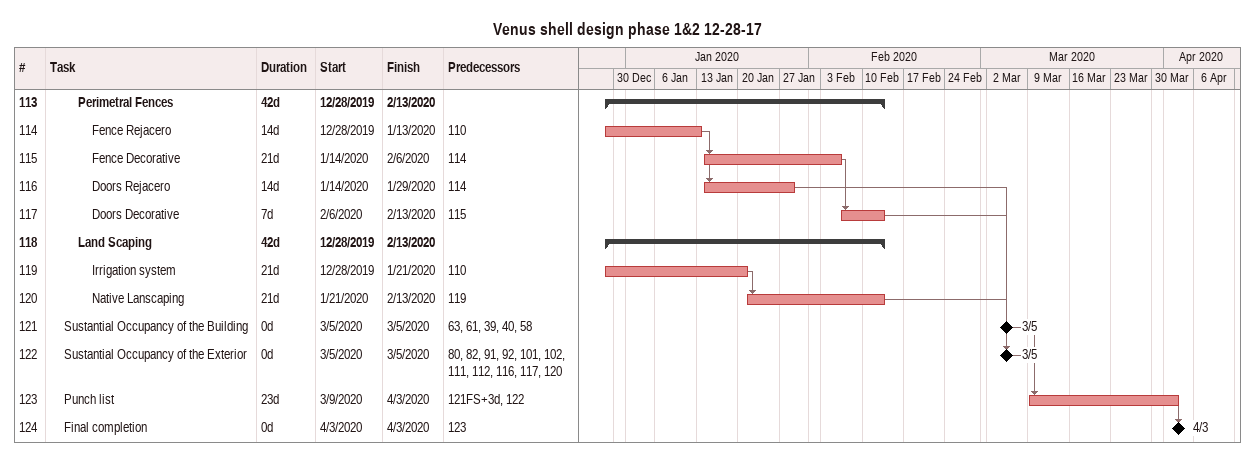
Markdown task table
Venus shell design phase 1&2 12-28-17

| ID | Level | Task | Duration | Start | Finish | Predecessors |
|---|---|---|---|---|---|---|
| 113 | 3 | **Perimetral Fences** | 42d | 2019-12-28 | 2020-02-13 |  |
| 114 | 4 | Fence Rejacero | 14d | 2019-12-28 | 2020-01-13 | 110 |
| 115 | 4 | Fence Decorative | 21d | 2020-01-14 | 2020-02-06 | 114 |
| 116 | 4 | Doors Rejacero | 14d | 2020-01-14 | 2020-01-29 | 114 |
| 117 | 4 | Doors Decorative | 7d | 2020-02-06 | 2020-02-13 | 115 |
| 118 | 3 | **Land Scaping** | 42d | 2019-12-28 | 2020-02-13 |  |
| 119 | 4 | Irrigation system | 21d | 2019-12-28 | 2020-01-21 | 110 |
| 120 | 4 | Native Lanscaping | 21d | 2020-01-21 | 2020-02-13 | 119 |
| 121 | 2 | Sustantial Occupancy of the Building | 0d | 2020-03-05 | 2020-03-05 | 63, 61, 39, 40, 58 |
| 122 | 2 | Sustantial Occupancy of the Exterior | 0d | 2020-03-05 | 2020-03-05 | 80, 82, 91, 92, 101, 102, 111, 112, 116, 117, 120 |
| 123 | 2 | Punch list | 23d | 2020-03-09 | 2020-04-03 | 121FS+3d, 122 |
| 124 | 2 | Final completion | 0d | 2020-04-03 | 2020-04-03 | 123 |
